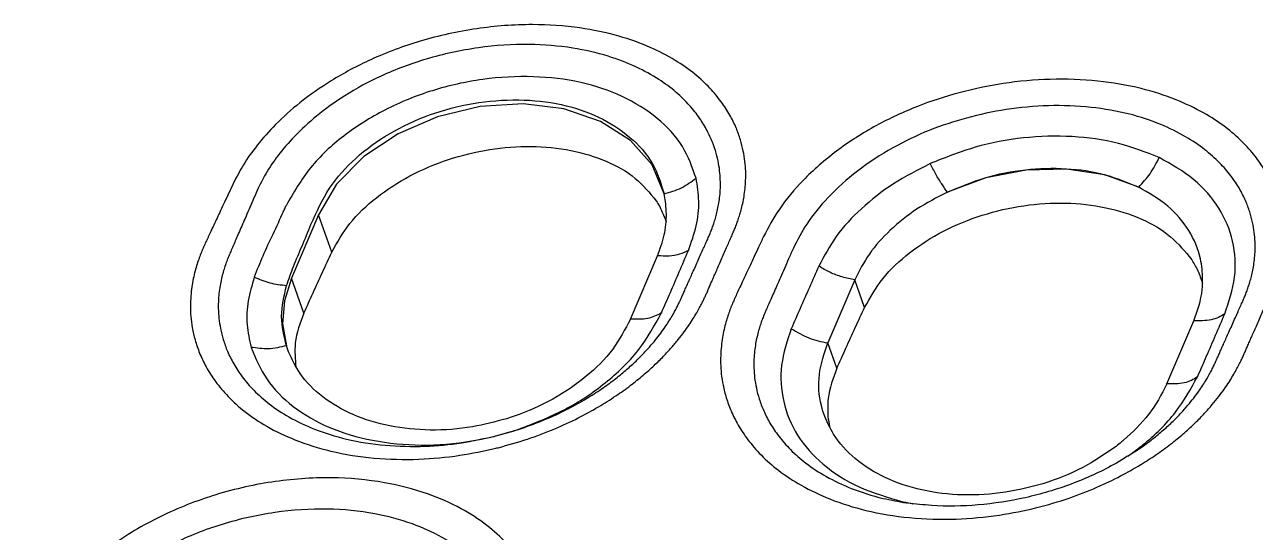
# Model space of a CAD drawing. Header units: millimetres. Extents: x 52832 to 53470, y -6025 to -5739.
# Drawn here: x 53348.33 to 53369.3, y -5770.62 to -5761.97 of the extents above; entities that cross this region are included whole.
import ezdxf

# ---------------------------------------------------------------- set-up
doc = ezdxf.new("R2010")
doc.units = ezdxf.units.MM
doc.layers.get('0').update_dxf_attribs({"linetype": 'CONTINUOUS'})

msp = doc.modelspace()

# ---------------------------------------------------------------- linework, layer by layer
at = {"color": 7, "linetype": 'Continuous'}
for p, q in [((53359.256, -5765.021), (53359.226, -5764.847)), ((53353.337, -5765.206), (53352.877, -5766.283)), ((53353.564, -5765.844), (53353.337, -5765.206)), ((53358.655, -5766.982), (53359.115, -5765.905)), ((53353.09, -5766.881), (53352.877, -5766.283)), ((53362.476, -5766.312), (53362.015, -5767.389)), ((53362.643, -5766.784), (53362.476, -5766.312)), ((53367.794, -5768.088), (53368.254, -5767.011)), ((53352.826, -5767.538), (53352.792, -5767.438)), ((53362.169, -5767.821), (53362.015, -5767.389)), ((53356.342, -5768.978), (53356.608, -5768.905)), ((53356.343, -5768.976), (53356.597, -5768.906)), ((53367.248, -5769.242), (53367.252, -5769.239)), ((53363.356, -5770.113), (53363.368, -5770.115))]:
    msp.add_line(p, q, dxfattribs=at)
for points in [[(53359.226, -5764.847), (53359.021, -5764.358), (53358.653, -5763.939), (53358.143, -5763.615), (53357.521, -5763.403), (53356.824, -5763.317), (53356.092, -5763.362), (53355.368, -5763.535), (53354.694, -5763.825), (53354.109, -5764.216), (53353.648, -5764.686), (53353.337, -5765.206)], [(53367.314, -5764.737), (53366.735, -5764.527), (53366.085, -5764.429), (53365.398, -5764.446), (53364.709, -5764.579), (53364.054, -5764.82)], [(53352.877, -5766.283), (53352.757, -5766.673), (53352.728, -5767.062), (53352.792, -5767.438)]]:
    msp.add_lwpolyline(points, dxfattribs=at)
for points in [[(53359.94, -5766.569), (53359.965, -5766.513), (53359.992, -5766.45), (53360.022, -5766.381), (53360.055, -5766.305), (53360.092, -5766.221), (53360.133, -5766.128), (53360.177, -5766.028), (53360.224, -5765.921), (53360.27, -5765.815), (53360.313, -5765.717), (53360.352, -5765.629), (53360.387, -5765.549), (53360.419, -5765.472), (53360.451, -5765.395), (53360.481, -5765.313), (53360.51, -5765.224), (53360.539, -5765.124), (53360.566, -5765.013), (53360.589, -5764.892), (53360.606, -5764.761), (53360.616, -5764.619), (53360.617, -5764.465), (53360.605, -5764.299), (53360.576, -5764.12), (53360.528, -5763.928), (53360.454, -5763.725), (53360.348, -5763.51), (53360.202, -5763.284), (53360.007, -5763.049), (53359.75, -5762.811), (53359.417, -5762.577), (53358.992, -5762.356), (53358.456, -5762.164), (53357.793, -5762.024), (53356.984, -5761.967), (53356.037, -5762.037), (53355.073, -5762.249), (53354.231, -5762.564), (53353.554, -5762.925), (53353.021, -5763.299), (53352.608, -5763.669), (53352.294, -5764.023), (53352.06, -5764.355), (53351.892, -5764.663)], [(53359.505, -5766.655), (53359.53, -5766.602), (53359.557, -5766.54), (53359.588, -5766.47), (53359.623, -5766.393), (53359.661, -5766.308), (53359.702, -5766.215), (53359.748, -5766.113), (53359.796, -5766.005), (53359.844, -5765.898), (53359.889, -5765.799), (53359.929, -5765.711), (53359.964, -5765.632), (53359.996, -5765.558), (53360.026, -5765.487), (53360.054, -5765.413), (53360.081, -5765.333), (53360.108, -5765.243), (53360.133, -5765.144), (53360.155, -5765.034), (53360.173, -5764.915), (53360.184, -5764.787), (53360.186, -5764.647), (53360.178, -5764.496), (53360.155, -5764.332), (53360.114, -5764.157), (53360.051, -5763.971), (53359.96, -5763.772), (53359.833, -5763.562), (53359.661, -5763.344), (53359.433, -5763.121), (53359.137, -5762.901), (53358.755, -5762.691), (53358.272, -5762.505), (53357.671, -5762.367), (53356.931, -5762.305), (53356.063, -5762.362), (53355.176, -5762.554), (53354.405, -5762.843), (53353.786, -5763.179), (53353.303, -5763.528), (53352.93, -5763.872), (53352.648, -5764.2), (53352.441, -5764.507), (53352.295, -5764.79)], [(53359.772, -5764.583), (53359.54, -5764.045), (53359.111, -5763.566), (53358.514, -5763.192), (53357.808, -5762.953), (53357.004, -5762.855), (53356.136, -5762.901), (53355.279, -5763.092), (53354.471, -5763.422), (53353.769, -5763.865), (53353.204, -5764.405), (53352.786, -5765.052)], [(53369.093, -5767.612), (53369.118, -5767.557), (53369.145, -5767.495), (53369.175, -5767.427), (53369.208, -5767.351), (53369.244, -5767.268), (53369.285, -5767.176), (53369.329, -5767.076), (53369.376, -5766.967), (53369.424, -5766.858), (53369.47, -5766.755), (53369.51, -5766.663), (53369.547, -5766.579), (53369.58, -5766.5), (53369.612, -5766.42), (53369.643, -5766.335), (53369.673, -5766.242), (53369.702, -5766.137), (53369.729, -5766.021), (53369.751, -5765.895), (53369.767, -5765.757), (53369.775, -5765.609), (53369.772, -5765.448), (53369.755, -5765.273), (53369.721, -5765.085), (53369.664, -5764.884), (53369.58, -5764.671), (53369.46, -5764.445), (53369.296, -5764.208), (53369.077, -5763.962), (53368.79, -5763.714), (53368.42, -5763.472), (53367.95, -5763.248), (53367.353, -5763.056), (53366.618, -5762.929), (53365.807, -5762.899), (53365.006, -5762.971), (53364.254, -5763.128), (53363.542, -5763.362), (53362.846, -5763.686), (53362.163, -5764.124), (53361.595, -5764.622), (53361.186, -5765.119), (53360.921, -5765.577)], [(53353.211, -5765.373), (53353.529, -5764.754), (53353.973, -5764.245), (53354.546, -5763.827), (53355.231, -5763.506), (53355.974, -5763.311), (53356.75, -5763.25), (53357.475, -5763.329), (53358.11, -5763.543), (53358.644, -5763.887), (53359.029, -5764.338), (53359.226, -5764.847)], [(53368.622, -5767.715), (53368.646, -5767.662), (53368.673, -5767.601), (53368.703, -5767.532), (53368.737, -5767.456), (53368.775, -5767.371), (53368.816, -5767.279), (53368.862, -5767.178), (53368.91, -5767.069), (53368.96, -5766.958), (53369.006, -5766.854), (53369.048, -5766.761), (53369.085, -5766.679), (53369.117, -5766.604), (53369.146, -5766.532), (53369.174, -5766.456), (53369.201, -5766.374), (53369.228, -5766.281), (53369.253, -5766.177), (53369.273, -5766.064), (53369.289, -5765.941), (53369.297, -5765.808), (53369.296, -5765.664), (53369.283, -5765.507), (53369.254, -5765.339), (53369.206, -5765.158), (53369.133, -5764.965), (53369.028, -5764.76), (53368.885, -5764.545), (53368.692, -5764.322), (53368.439, -5764.097), (53368.11, -5763.876), (53367.692, -5763.67), (53367.16, -5763.494), (53366.502, -5763.377), (53365.774, -5763.349), (53365.055, -5763.415), (53364.381, -5763.558), (53363.746, -5763.769), (53363.126, -5764.065), (53362.52, -5764.464), (53362.019, -5764.916), (53361.659, -5765.364), (53361.429, -5765.775)], [(53367.661, -5764.231), (53366.968, -5763.99), (53366.181, -5763.875), (53365.351, -5763.897), (53364.529, -5764.056), (53363.76, -5764.335)], [(53353.564, -5765.844), (53353.873, -5765.357), (53354.326, -5764.915), (53354.897, -5764.545), (53355.553, -5764.266), (53356.256, -5764.096), (53356.965, -5764.043), (53357.64, -5764.111), (53358.242, -5764.295), (53358.736, -5764.586), (53359.092, -5764.967)], [(53363.76, -5764.335), (53363.133, -5764.681), (53362.589, -5765.104), (53362.159, -5765.578), (53361.863, -5766.081)], [(53364.054, -5764.82), (53363.957, -5764.68), (53363.857, -5764.515), (53363.76, -5764.335)], [(53367.314, -5764.737), (53367.506, -5764.507), (53367.661, -5764.231)], [(53368.78, -5766.894), (53368.946, -5766.268), (53368.914, -5765.656), (53368.679, -5765.095), (53368.252, -5764.609), (53367.661, -5764.231)], [(53364.054, -5764.82), (53364.695, -5764.577), (53365.384, -5764.439), (53366.08, -5764.421), (53366.738, -5764.523), (53367.314, -5764.737)], [(53351.892, -5764.663), (53351.812, -5764.834), (53351.738, -5764.99), (53351.671, -5765.133), (53351.61, -5765.263), (53351.554, -5765.382), (53351.505, -5765.488), (53351.461, -5765.582), (53351.42, -5765.669), (53351.381, -5765.755), (53351.344, -5765.844), (53351.307, -5765.939), (53351.271, -5766.045), (53351.237, -5766.163), (53351.206, -5766.294), (53351.181, -5766.435), (53351.164, -5766.589), (53351.157, -5766.756), (53351.164, -5766.937), (53351.189, -5767.131), (53351.237, -5767.339), (53351.313, -5767.561), (53351.425, -5767.797), (53351.583, -5768.044), (53351.798, -5768.3), (53352.084, -5768.558), (53352.458, -5768.809), (53352.938, -5769.039), (53353.549, -5769.231), (53354.286, -5769.35), (53355.049, -5769.369), (53355.747, -5769.303), (53356.36, -5769.183)], [(53359.226, -5764.847), (53359.523, -5764.745), (53359.772, -5764.583)], [(53359.641, -5765.814), (53359.774, -5765.394), (53359.818, -5764.976), (53359.772, -5764.583)], [(53368.394, -5766.127), (53368.366, -5765.958), (53368.167, -5765.476), (53367.809, -5765.061), (53367.314, -5764.737)], [(53352.295, -5764.79), (53352.22, -5764.963), (53352.151, -5765.122), (53352.088, -5765.267), (53352.03, -5765.399), (53351.978, -5765.52), (53351.931, -5765.627), (53351.89, -5765.723), (53351.852, -5765.809), (53351.817, -5765.892), (53351.784, -5765.974), (53351.752, -5766.061), (53351.722, -5766.157), (53351.692, -5766.264), (53351.667, -5766.383), (53351.647, -5766.511), (53351.635, -5766.651), (53351.632, -5766.803), (53351.642, -5766.967), (53351.669, -5767.143), (53351.716, -5767.331), (53351.788, -5767.531), (53351.894, -5767.743), (53352.04, -5767.966), (53352.237, -5768.195), (53352.498, -5768.426), (53352.836, -5768.65), (53353.268, -5768.855), (53353.815, -5769.026), (53354.473, -5769.131), (53355.154, -5769.148), (53355.773, -5769.09), (53356.318, -5768.983), (53356.342, -5768.978)], [(53364.054, -5764.82), (53363.53, -5765.113), (53363.08, -5765.47), (53362.724, -5765.875), (53362.476, -5766.312)], [(53352.738, -5765.155), (53352.559, -5765.54), (53352.388, -5765.911), (53352.244, -5766.27)], [(53352.739, -5765.155), (53352.755, -5765.12), (53352.771, -5765.086), (53352.787, -5765.052)], [(53359.092, -5764.967), (53359.152, -5765.066)], [(53359.115, -5765.905), (53359.229, -5765.549), (53359.266, -5765.193), (53359.256, -5765.021)], [(53359.152, -5765.066), (53359.265, -5765.325)], [(53362.643, -5766.784), (53362.954, -5766.295), (53363.41, -5765.854), (53363.986, -5765.487), (53364.648, -5765.214), (53365.357, -5765.051), (53366.072, -5765.007), (53366.753, -5765.085), (53367.36, -5765.28), (53367.857, -5765.581), (53368.217, -5765.971)], [(53352.795, -5766.415), (53352.914, -5766.086), (53353.058, -5765.74), (53353.211, -5765.373)], [(53360.921, -5765.577), (53360.837, -5765.756), (53360.761, -5765.919), (53360.691, -5766.068), (53360.627, -5766.205), (53360.57, -5766.329), (53360.519, -5766.438), (53360.473, -5766.536), (53360.432, -5766.626), (53360.394, -5766.713), (53360.358, -5766.803), (53360.323, -5766.9), (53360.289, -5767.007), (53360.256, -5767.128), (53360.228, -5767.261), (53360.207, -5767.405), (53360.193, -5767.561), (53360.19, -5767.731), (53360.202, -5767.914), (53360.232, -5768.111), (53360.286, -5768.323), (53360.369, -5768.548), (53360.489, -5768.787), (53360.655, -5769.037), (53360.879, -5769.297), (53361.177, -5769.559), (53361.564, -5769.814), (53362.052, -5770.047), (53362.665, -5770.241), (53363.407, -5770.364), (53364.202, -5770.388), (53364.939, -5770.32), (53365.575, -5770.194), (53366.127, -5770.031), (53366.602, -5769.848), (53367.005, -5769.655), (53367.348, -5769.462)], [(53361.429, -5765.775), (53361.349, -5765.956), (53361.276, -5766.122), (53361.21, -5766.273), (53361.149, -5766.411), (53361.094, -5766.537), (53361.044, -5766.648), (53361.001, -5766.746), (53360.963, -5766.833), (53360.929, -5766.914), (53360.897, -5766.995), (53360.867, -5767.08), (53360.838, -5767.176), (53360.81, -5767.283), (53360.787, -5767.401), (53360.769, -5767.529), (53360.758, -5767.668), (53360.758, -5767.818), (53360.77, -5767.981), (53360.799, -5768.156), (53360.848, -5768.343), (53360.924, -5768.543), (53361.031, -5768.755), (53361.18, -5768.976), (53361.38, -5769.205), (53361.644, -5769.436), (53361.985, -5769.661), (53362.416, -5769.866), (53362.957, -5770.036), (53363.356, -5770.113)], [(53353.09, -5766.881), (53353.247, -5766.535), (53353.406, -5766.188), (53353.564, -5765.844)], [(53359.641, -5765.814), (53359.491, -5765.878), (53359.312, -5765.909), (53359.115, -5765.905)], [(53359.183, -5766.872), (53359.334, -5766.53), (53359.486, -5766.177), (53359.641, -5765.814)], [(53368.217, -5765.971), (53368.322, -5766.158)], [(53361.863, -5766.081), (53361.702, -5766.444), (53361.545, -5766.8), (53361.394, -5767.146)], [(53362.476, -5766.312), (53362.262, -5766.265), (53362.053, -5766.186), (53361.863, -5766.081)], [(53368.254, -5767.011), (53368.395, -5766.479), (53368.394, -5766.127)], [(53368.322, -5766.158), (53368.403, -5766.373)], [(53352.244, -5766.27), (53352.141, -5766.674), (53352.122, -5767.08), (53352.19, -5767.464)], [(53352.795, -5766.415), (53352.514, -5766.37), (53352.244, -5766.27)], [(53352.792, -5767.438), (53352.711, -5766.936), (53352.795, -5766.415)], [(53356.4, -5769.173), (53356.898, -5769.028), (53357.364, -5768.852), (53357.765, -5768.666), (53358.109, -5768.477), (53358.404, -5768.291), (53358.656, -5768.111), (53358.871, -5767.938), (53359.057, -5767.772), (53359.217, -5767.615), (53359.353, -5767.467), (53359.469, -5767.329), (53359.568, -5767.201), (53359.652, -5767.083), (53359.723, -5766.975), (53359.782, -5766.876), (53359.833, -5766.787), (53359.875, -5766.706), (53359.91, -5766.633), (53359.94, -5766.569)], [(53359.245, -5767.117), (53359.309, -5767.02), (53359.362, -5766.932), (53359.407, -5766.853), (53359.445, -5766.781), (53359.477, -5766.715), (53359.505, -5766.655)], [(53362.169, -5767.821), (53362.326, -5767.476), (53362.485, -5767.128), (53362.643, -5766.784)], [(53353.09, -5766.881), (53352.944, -5767.391), (53352.953, -5767.801)], [(53358.655, -5766.982), (53358.351, -5767.494), (53357.901, -5767.957), (53357.331, -5768.345), (53356.673, -5768.637), (53356.541, -5768.68)], [(53356.793, -5768.843), (53357.583, -5768.496), (53358.265, -5768.035), (53358.809, -5767.484), (53359.178, -5766.884)], [(53359.178, -5766.884), (53358.947, -5766.972), (53358.655, -5766.982)], [(53359.183, -5766.872), (53359.18, -5766.88), (53359.178, -5766.884)], [(53368.78, -5766.894), (53368.672, -5766.953), (53368.549, -5766.993), (53368.254, -5767.011)], [(53368.32, -5767.953), (53368.471, -5767.611), (53368.624, -5767.257), (53368.78, -5766.894)], [(53356.795, -5768.846), (53357.208, -5768.69), (53357.564, -5768.525), (53357.869, -5768.358), (53358.131, -5768.192), (53358.355, -5768.032), (53358.547, -5767.878), (53358.713, -5767.731), (53358.855, -5767.591), (53358.977, -5767.459), (53359.081, -5767.337), (53359.169, -5767.222), (53359.245, -5767.117)], [(53361.394, -5767.146), (53361.23, -5767.77), (53361.265, -5768.386), (53361.502, -5768.961), (53361.938, -5769.454), (53362.548, -5769.838), (53363.294, -5770.093)], [(53361.394, -5767.146), (53361.691, -5767.302), (53362.015, -5767.389)], [(53352.792, -5767.438), (53352.484, -5767.489), (53352.19, -5767.464)], [(53352.19, -5767.464), (53352.456, -5768.001), (53352.91, -5768.47), (53353.516, -5768.823), (53354.257, -5769.046), (53355.088, -5769.128), (53355.947, -5769.058), (53356.343, -5768.976)], [(53361.964, -5768.644), (53361.907, -5768.457), (53361.873, -5767.928), (53362.015, -5767.389)], [(53356.541, -5768.68), (53355.963, -5768.816), (53355.243, -5768.872), (53354.552, -5768.802), (53353.929, -5768.609), (53353.41, -5768.306), (53353.024, -5767.908), (53352.826, -5767.538)], [(53367.379, -5769.443), (53367.639, -5769.273), (53367.887, -5769.09), (53368.098, -5768.914), (53368.28, -5768.747), (53368.435, -5768.588), (53368.566, -5768.439), (53368.678, -5768.301), (53368.773, -5768.173), (53368.852, -5768.055), (53368.919, -5767.947), (53368.975, -5767.849), (53369.022, -5767.761), (53369.061, -5767.682), (53369.093, -5767.612)], [(53362.169, -5767.821), (53362.023, -5768.335), (53362.018, -5768.642)], [(53367.252, -5769.239), (53367.332, -5769.185), (53367.551, -5769.024), (53367.738, -5768.869), (53367.898, -5768.721), (53368.035, -5768.581), (53368.152, -5768.45), (53368.251, -5768.327), (53368.335, -5768.213), (53368.406, -5768.109), (53368.466, -5768.014), (53368.515, -5767.928), (53368.557, -5767.85), (53368.592, -5767.779), (53368.622, -5767.715)], [(53367.794, -5768.088), (53367.483, -5768.607), (53367.057, -5769.048)], [(53367.243, -5769.235), (53367.389, -5769.121), (53367.94, -5768.568), (53368.315, -5767.965)], [(53368.315, -5767.965), (53368.21, -5768.027), (53368.088, -5768.068), (53367.794, -5768.088)], [(53368.32, -5767.953), (53368.318, -5767.957), (53368.316, -5767.961), (53368.315, -5767.965)], [(53366.929, -5769.151), (53366.44, -5769.467), (53365.767, -5769.758), (53365.045, -5769.931), (53364.314, -5769.977), (53363.618, -5769.892), (53362.996, -5769.683), (53362.485, -5769.36), (53362.115, -5768.944), (53361.964, -5768.644)], [(53362.018, -5768.642), (53362.044, -5768.813)], [(53356.597, -5768.906), (53356.793, -5768.843)], [(53356.608, -5768.905), (53356.795, -5768.846)], [(53367.023, -5769.076), (53366.929, -5769.151)], [(53367.057, -5769.048), (53367.023, -5769.076)], [(53356.36, -5769.183), (53356.4, -5769.173)], [(53367.248, -5769.242), (53366.887, -5769.461), (53366.165, -5769.792), (53365.381, -5770.025), (53364.575, -5770.149), (53363.786, -5770.158), (53363.368, -5770.115)], [(53367.13, -5769.317), (53367.243, -5769.235)], [(53367.348, -5769.462), (53367.379, -5769.443)], [(53356.495, -5774.532), (53356.52, -5774.474), (53356.545, -5774.416), (53356.57, -5774.355), (53356.598, -5774.29), (53356.628, -5774.219), (53356.662, -5774.139), (53356.701, -5774.05), (53356.744, -5773.949), (53356.79, -5773.84), (53356.835, -5773.734), (53356.879, -5773.633), (53356.921, -5773.534), (53356.966, -5773.427), (53357.016, -5773.301), (53357.066, -5773.156), (53357.111, -5772.993), (53357.149, -5772.814), (53357.174, -5772.62), (53357.185, -5772.409), (53357.175, -5772.18), (53357.138, -5771.934), (53357.067, -5771.671), (53356.952, -5771.393), (53356.781, -5771.101), (53356.54, -5770.801), (53356.209, -5770.5), (53355.769, -5770.214), (53355.196, -5769.96), (53354.466, -5769.77), (53353.56, -5769.687), (53352.541, -5769.759), (53351.53, -5769.994), (53350.585, -5770.378), (53349.739, -5770.895), (53349.076, -5771.476), (53348.622, -5772.042), (53348.332, -5772.572)], [(53363.294, -5770.093), (53363.467, -5770.128)], [(53356.025, -5774.64), (53356.048, -5774.585), (53356.072, -5774.529), (53356.098, -5774.468), (53356.126, -5774.402), (53356.157, -5774.331), (53356.19, -5774.251), (53356.229, -5774.162), (53356.272, -5774.061), (53356.318, -5773.953), (53356.363, -5773.847), (53356.407, -5773.745), (53356.449, -5773.647), (53356.492, -5773.545), (53356.537, -5773.431), (53356.581, -5773.303), (53356.621, -5773.16), (53356.654, -5773.003), (53356.677, -5772.832), (53356.686, -5772.646), (53356.678, -5772.445), (53356.645, -5772.228), (53356.583, -5771.996), (53356.483, -5771.75), (53356.333, -5771.49), (53356.121, -5771.224), (53355.831, -5770.957), (53355.445, -5770.701), (53354.94, -5770.473), (53354.297, -5770.3), (53353.496, -5770.22), (53352.594, -5770.278), (53351.695, -5770.48), (53350.856, -5770.813), (53350.103, -5771.269), (53349.512, -5771.785), (53349.106, -5772.287), (53348.848, -5772.757)]]:
    msp.add_spline(points, degree=3, dxfattribs=at)

doc.saveas('drawing.dxf')
